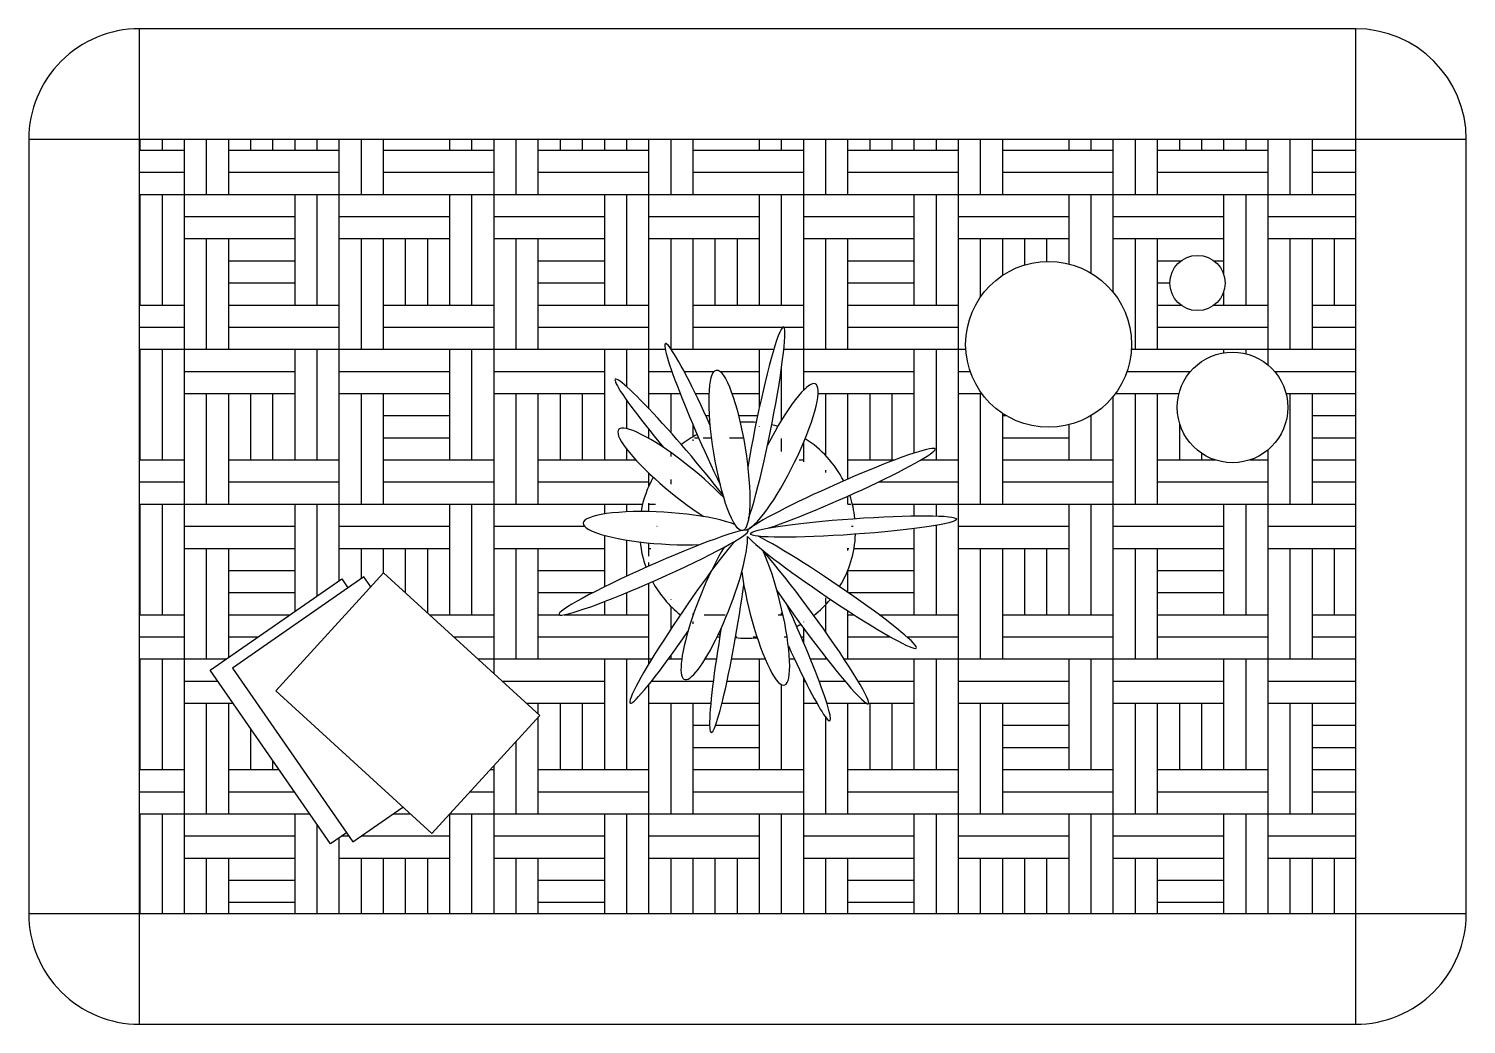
# Model space of a CAD drawing. Header units: millimetres. Extents: x -868.06 to -866.76, y 2627.66 to 2628.56.
import ezdxf

# ---------------------------------------------------------------- set-up
doc = ezdxf.new("R2010")
doc.units = ezdxf.units.MM
doc.header["$LTSCALE"] = 10
doc.layers.add('AUX_02', color=2, linetype='Continuous')
doc.layers.add('Móveis_mesas', color=2, linetype='Continuous')

msp = doc.modelspace()

# ---------------------------------------------------------------- hatches: boundary and pattern name
at = {"layer": 'AUX_02'}
h = msp.add_hatch(dxfattribs=at)
h.set_pattern_fill('PARQUET2,_O', color=1, scale=0.2, pattern_type=2)
h.set_pattern_definition([(0, (119.1248573036905, 22.3067607906487), (0.14, 0.14), [0.2]), (0, (119.1248573036905, 22.3267607906487), (0.14, 0.14), [0.1, -0.04000000000000001]), (0, (119.1248573036905, 22.34676079064869), (0.14, 0.14), [0.1, -0.04000000000000001]), (0, (119.1248573036905, 22.36676079064869), (0.14, 0.14), [0.06, -0.22]), (0, (119.1248573036905, 22.38676079064869), (0.14, 0.14), [0.06, -0.22]), (0, (119.2248573036905, 22.4067607906487), (0.14, 0.14), [0.1, -0.04000000000000001]), (0, (119.2248573036905, 22.4267607906487), (0.14, 0.14), [0.1, -0.04000000000000001]), (90, (119.1248573036905, 22.3067607906487), (-0.14, 0.14), [0.1, -0.04000000000000001]), (90, (119.1848573036905, 22.34676079064869), (-0.14, 0.14), [0.1, -0.04000000000000001]), (90, (119.2048573036905, 22.34676079064869), (-0.14, 0.14), [0.1, -0.04000000000000001]), (90, (119.2448573036905, 22.3067607906487), (-0.14, 0.14), [0.1, -0.04000000000000001]), (90, (119.2848573036905, 22.34676079064869), (-0.14, 0.14), [0.06, -0.22]), (90, (119.3048573036905, 22.34676079064869), (-0.14, 0.14), [0.06, -0.22]), (90, (119.2248573036905, 22.3067607906487), (-0.14, 0.14), [0.2])])
h.paths.add_polyline_path([(-866.8558489137706, 2628.456649972417), (-867.955848913771, 2628.456649972417), (-867.9558489137715, 2627.756649972417), (-866.8558489137706, 2627.756649972417)])
h.paths.add_polyline_path([(-867.0172305401925, 2628.214335031819, -1), (-866.9172305401925, 2628.214335031819, -1)], flags=16)
h.paths.add_polyline_path([(-867.2085586789917, 2628.271309539909, -1), (-867.0585586789917, 2628.271309539909, -1)], flags=16)
edge = h.paths.add_edge_path(flags=16)
edge.add_ellipse((-867.309976563412, 2628.106649972417), major_axis=(0.09336426558236655, 0.006638818589586646), ratio=0.07577780367439348, start_angle=270.786835178581, end_angle=448.8987615681181, ccw=False)
edge.add_arc((-867.4058489137705, 2628.103368174816), 0.0977276127858936, 328.49090200741324, 357.82947722537176, ccw=False)
edge.add_ellipse((-867.3306683507068, 2628.049248596871), major_axis=(-0.07750949057842821, 0.0524713147374187), ratio=0.07577780367442187, start_angle=92.84400654283911, end_angle=266.91792633029587, ccw=False)
edge.add_arc((-867.4058489137703, 2628.103368174816), 0.09772761278600588, 307.85324075643354, 320.1748788738679, ccw=False)
edge.add_ellipse((-867.3516986639293, 2628.022146326665), major_axis=(-0.05512366686077881, 0.07564615887023916), ratio=0.07577780367438425, start_angle=89.72762287361559, end_angle=269.9094369484927, ccw=False)
edge.add_arc((-867.4058489137657, 2628.103368174817), 0.09772761278496185, 297.07070396232587, 299.52195239793707, ccw=False)
edge.add_ellipse((-867.3691777027655, 2628.016462058443), major_axis=(-0.03790573383080888, 0.08558104546777724), ratio=0.07577780366909441, start_angle=100.10452720317443, end_angle=268.00071204645957, ccw=False)
edge.add_ellipse((-867.3903159990695, 2628.034630379815), major_axis=(-0.01778911217504314, 0.07132069652580339), ratio=0.1956917365876019, start_angle=110.810023244592, end_angle=236.9197145080973, ccw=False)
edge.add_arc((-867.4058489137717, 2628.103368174816), 0.09772761278624069, 263.6574437374306, 275.1700837346531, ccw=False)
edge.add_ellipse((-867.4227242011141, 2628.012655622556), major_axis=(0.01591220299697443, 0.09223752921549397), ratio=0.07577780367451198, start_angle=93.13224520041922, end_angle=266.76006681590815, ccw=False)
edge.add_arc((-867.4058489137547, 2628.10336817481), 0.0977276127853358, 254.3835565242071, 255.3456362652781, ccw=False)
edge.add_ellipse((-867.4359143789294, 2628.036742209122), major_axis=(0.02696809304007759, 0.06837994020672039), ratio=0.1956917365876806, start_angle=115.77262719812941, end_angle=250.7796645570042, ccw=False)
edge.add_ellipse((-867.4595547513335, 2628.024533613329), major_axis=(0.05247131473739501, 0.07750949057836798), ratio=0.07577780367466397, start_angle=91.2610561637681, end_angle=263.4658191163613, ccw=False)
edge.add_arc((-867.4058489137703, 2628.103368174816), 0.09772761278675035, 208.4656726556765, 231.5780005461034, ccw=False)
edge.add_ellipse((-867.4907099855451, 2628.06500305972), major_axis=(0.08558104545424668, 0.03790573383088551), ratio=0.07577780361155696, start_angle=92.68937240852023, end_angle=267.3740405987652, ccw=False)
edge.add_arc((-867.4058489137707, 2628.103368174815), 0.09772761278613715, 186.3015509067358, 200.1503607262255, ccw=False)
edge.add_ellipse((-867.4810701470068, 2628.105097387999), major_axis=(-0.0733669505314314, 0.004514956767150903), ratio=0.1956917365878023, start_angle=287.36615030843956, end_angle=433.310745063679, ccw=False)
edge.add_arc((-867.4058489137716, 2628.103368174815), 0.09772761278548994, 150.7149650006012, 170.1134155465406, ccw=False)
edge.add_ellipse((-867.4653243957314, 2628.147942964033), major_axis=(-0.05708407363961698, 0.04630877672325408), ratio=0.1956917365876494, start_angle=295.5674771343, end_angle=432.55103235988634, ccw=False)
edge.add_ellipse((-867.4646346133119, 2628.168657137725), major_axis=(-0.06084164948996796, 0.07112843093533086), ratio=0.07577780367476684, start_angle=275.99920780824164, end_angle=438.7549690037506, ccw=False)
edge.add_arc((-867.4058489137725, 2628.103368174816), 0.09772761278479357, 117.76321930802251, 127.7155858748433, ccw=False)
edge.add_ellipse((-867.4421689842686, 2628.186535342499), major_axis=(-0.03790573383065367, 0.08558104546430352), ratio=0.07577780367463086, start_angle=-84.20143525124428, end_angle=85.86230335361051, ccw=False)
edge.add_ellipse((-867.4221751048605, 2628.175501142383), major_axis=(-0.01181111236505641, 0.07255061605250723), ratio=0.1956917365876487, start_angle=288.6312457232705, end_angle=430.0859975526239, ccw=False)
edge.add_arc((-867.4058489137713, 2628.103368174815), 0.09772761278602705, 85.37077544749411, 93.89944988554203, ccw=False)
edge.add_ellipse((-867.391832460627, 2628.195322957165), major_axis=(0.01849295417389162, 0.09175494889070658), ratio=0.07577780367471783, start_angle=272.9273166812633, end_angle=447.4676564024262, ccw=False)
edge.add_arc((-867.4058489137763, 2628.103368174815), 0.09772761278820244, 73.7230606145448, 77.04761553858867, ccw=False)
edge.add_ellipse((-867.3769090985312, 2628.169613805133), major_axis=(0.032547852066871, 0.0659069919714981), ratio=0.1956917365875103, start_angle=289.87366943089165, end_angle=430.9188184431767, ccw=False)
edge.add_arc((-867.4058489137713, 2628.103368174815), 0.09772761278654646, 27.10625273004871, 57.76050944859497, ccw=False)
edge.add_ellipse((-867.3218085177573, 2628.138849537336), major_axis=(0.08558104546429636, 0.03790573383064835), ratio=0.07577780367463063, start_angle=273.75673505982695, end_angle=446.10129940811964, ccw=False)
edge.add_arc((-867.4058489137697, 2628.103368174815), 0.09772761278505411, 6.157837433923589, 18.799688299350578, ccw=False)
h.paths.add_polyline_path([(-867.0239026920282, 2628.326782003208, -1), (-866.9739026920282, 2628.326782003208, -1)], flags=16)
h.paths.add_polyline_path([(-867.5936681326668, 2627.935926849945), (-867.6912893206481, 2627.829016939993), (-867.7174367854477, 2627.852892617913), (-867.7627032065335, 2627.82150764372), (-867.7683510969283, 2627.829653573147), (-867.782844207624, 2627.819604934572), (-867.8918128650577, 2627.976769987574), (-867.7728379399059, 2628.059259940743), (-867.767190049511, 2628.051114011316), (-867.7526969388158, 2628.061162649893), (-867.746480346678, 2628.052196484246), (-867.7348953840608, 2628.064883763881)], flags=16)

# ---------------------------------------------------------------- linework, layer by layer
at = {"layer": 'AUX_02', "color": 1}
for centre, radius in [((-867.1335586789917, 2628.271309539909), 0.075), ((-866.9989026920282, 2628.326782003208), 0.025), ((-866.9672305401925, 2628.214335031819), 0.05)]:
    msp.add_circle(centre, radius, dxfattribs=at)
at = {"layer": 'Móveis_mesas', "color": 1}
for p, q in [((-867.9558489137709, 2628.556649972417), (-867.9558489137715, 2627.656649972417)), ((-866.8558489137704, 2627.656649972418), (-866.8558489137706, 2628.556649972417)), ((-866.7558489137706, 2628.456649972417), (-868.0558489137709, 2628.456649972417)), ((-868.055848913771, 2627.756649972417), (-866.7558489137707, 2627.756649972418))]:
    msp.add_line(p, q, dxfattribs=at)
at = {"layer": 'Móveis_mesas'}
msp.add_lwpolyline([(-867.955848913771, 2627.656649972417), (-866.8558489137706, 2627.656649972418, 0.414213562373095), (-866.7558489137706, 2627.756649972418), (-866.7558489137706, 2628.456649972417, 0.4142135623730534), (-866.8558489137706, 2628.556649972417), (-867.9558489137709, 2628.556649972417, 0.414213562373206), (-868.0558489137709, 2628.456649972417), (-868.055848913771, 2627.756649972417, 0.4142135623732061)], format="xyb", close=True, dxfattribs=at)
at = {"layer": 'Móveis_mesas', "color": 1}
for points in [[(-867.7683510969288, 2627.829653573147), (-867.7828442076238, 2627.819604934572), (-867.8918128650575, 2627.976769987574), (-867.7728379399059, 2628.059259940743), (-867.7671900495108, 2628.051114011315)], [(-867.7464803466779, 2628.052196484245), (-867.7526969388157, 2628.061162649892), (-867.8716718639671, 2627.978672696723), (-867.7627032065338, 2627.82150764372), (-867.7174367854475, 2627.852892617913)], [(-867.5936681326665, 2627.935926849945), (-867.6912893206483, 2627.829016939993), (-867.8325165720423, 2627.95797385393), (-867.7348953840605, 2628.064883763881), (-867.5936681326665, 2627.935926849945)]]:
    msp.add_lwpolyline(points, dxfattribs=at)
at = {"layer": 'Móveis_mesas'}
for start, end in [(85.3707754471218, 93.89944988576441), (73.723060617565, 77.04761554218622), (117.7632193087907, 127.7155858756087), (27.10625272995253, 57.76050944932469), (150.7149650004176, 170.1134155461243), (6.157837433308297, 18.7996882984248), (328.4909020077845, 357.829477225182), (186.3015509063049, 200.1503607223497), (208.4656726599417, 231.5780005454661), (307.8532407568741, 320.1748788745867), (297.0707039651867, 299.5219524005576), (254.3835565343628, 255.3456362749785), (263.657443737009, 275.1700837341199)]:
    msp.add_arc((-867.4058489137708, 2628.103368174815), 0.09772761278608501, start, end, dxfattribs=at)
for centre, major_axis, ratio, start_param, end_param in [((-867.391832460627, 2628.195322957165), (0.01849295417389161, 0.09175494889070651), 0.0757778036747178, 3.632776749728758, 8.261599900915945), ((-867.4421689842686, 2628.186535342499), (-0.03790573383065367, 0.08558104546430352), 0.07577780367463086, -1.469592280039032, 2.046763206429428), ((-867.4646346133119, 2628.168657137725), (-0.06084164948996792, 0.0711284309353308), 0.07577780367476683, 4.156169727727814, 7.657718818601113), ((-867.3769090985312, 2628.169613805133), (0.032547852066871, 0.0659069919714981), 0.1956917365875103, 3.354294078017819, 7.791595897352906), ((-867.4653243957314, 2628.147942964033), (-0.05708407363961698, 0.04630877672325408), 0.1956917365876494, 4.150861887912663, 8.36447443718116), ((-867.3218085177573, 2628.138849537336), (0.08558104546429636, 0.03790573383064835), 0.07577780367463063, 3.822510175332328, 9.1982888385942), ((-867.4810701470068, 2628.105097387999), (-0.07336695053143136, 0.004514956767150901), 0.1956917365878023, 3.669805692841154, 8.323413704521542), ((-867.4907099855451, 2628.06500305972), (0.08558104545424666, 0.0379057338308855), 0.07577780361155696, 0.3378779017415925, 6.578662403102863), ((-867.4595547513335, 2628.024533613329), (0.05247131473739497, 0.07750949057836792), 0.07577780367466397, 0.5350675883235345, 4.598346010044321), ((-867.4359143789294, 2628.036742209122), (0.02696809304007759, 0.06837994020672039), 0.1956917365876806, 0.8057366535397157, 5.881216629914772), ((-867.3306683507068, 2628.049248596871), (-0.0775094905784282, 0.05247131473741869), 0.07577780367442184, 0.3015861035595417, 5.769183196946717), ((-867.3903159990695, 2628.034630379815), (-0.01778911217504314, 0.07132069652580339), 0.1956917365876019, 1.074213320148731, 5.448993224749326), ((-867.3516986639293, 2628.022146326665), (-0.05512366686077881, 0.07564615887023916), 0.07577780367438425, 1.154706772379382, 5.66766413713779), ((-867.4227242011141, 2628.012655622556), (0.01591220299697443, 0.09223752921549391), 0.07577780367451196, 1.559479777254074, 5.190086967509947), ((-867.3691777027655, 2628.016462058443), (-0.03790573383080888, 0.08558104546777724), 0.07577780366909441, 1.747153595847624, 4.904198517480547)]:
    msp.add_ellipse(centre, major_axis=major_axis, ratio=ratio, start_param=start_param, end_param=end_param, dxfattribs=at)
for centre, major_axis, ratio in [((-867.4221751048605, 2628.175501142383), (-0.01181111236505641, 0.07255061605250723), 0.1956917365876487), ((-867.309976563412, 2628.106649972417), (0.09336426558236655, 0.006638818589586646), 0.07577780367439348)]:
    msp.add_ellipse(centre, major_axis=major_axis, ratio=ratio, dxfattribs=at)

doc.saveas('drawing.dxf')
